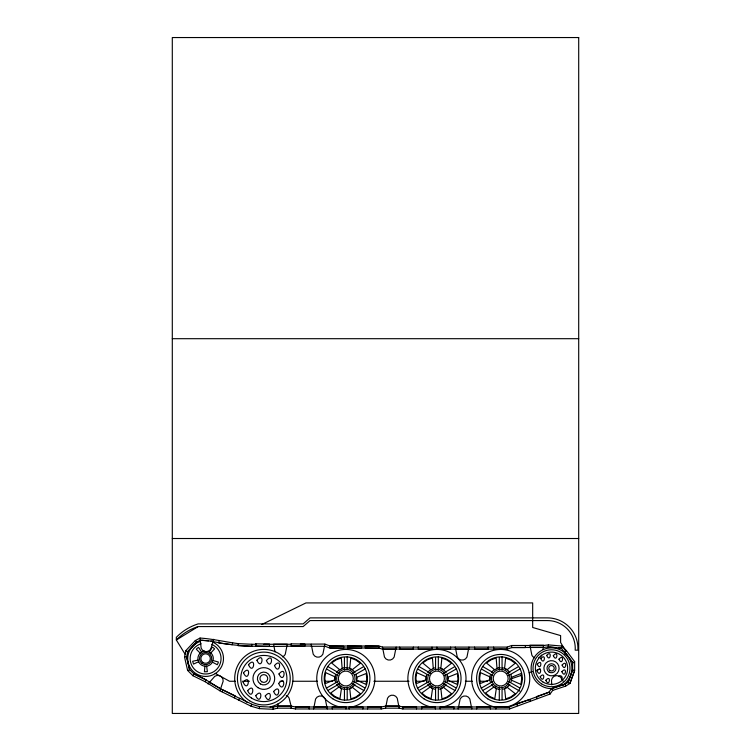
<?xml version="1.0" encoding="UTF-8"?>
<svg xmlns="http://www.w3.org/2000/svg" width="751" height="751" viewBox="0 0 751 751"><rect width="100%" height="100%" fill="white"/><g stroke="black" fill="none" stroke-linecap="round" stroke-linejoin="round"><path stroke-width="1.13" d="M300.325 644.133L324.873 644.067L330.055 646.01L379.02 646.01L382.475 647.099L507.263 647.099L511.656 645.485L543.546 645.485L548.408 644.912L562.03 646.057L566.461 650.723L574.646 661.669L574.646 670.615L569.925 683.466L565.681 686.104L552.698 690.394L550.079 694.027L509.563 708.963L402.855 708.963L399.213 708.174L385.545 708.174L381.226 708.963L295.519 708.963L291.116 708.174L277.448 708.174L273.026 709.282L259.367 708.644L251.022 706.175L219.912 690.798L205.239 681.748L192.96 675.74L187.609 670.418L184.539 657.097L185.919 650.516L195.307 640.584L200.057 638.059C212.955 638.885 225.403 641.983 238.227 643.626L238.133 645.738L251.782 646.376L251.885 644.274L255.819 644.274M259.367 708.644L259.47 706.531L273.12 707.179L273.026 709.282M548.408 644.912L548.239 647.015L561.861 648.16L562.03 646.057M213.669 639.27L210.806 649.024A5.36 5.36 0 0 1 201.155 648.16L200.057 638.059M204.328 650.976A7.679 7.679 0 0 0 202.413 651.568L199.344 654.102A7.679 7.679 0 0 0 198.029 659.829L198.621 661.744A7.679 7.679 0 0 0 204.882 666.193L204.422 671.779L207.379 671.666L206.638 666.165M219.039 640.913L218.776 643.016L232.35 644.677L232.603 642.584M277.448 708.174L278.02 703.818M324.873 644.189L322.883 654.159A5.36 5.36 0 0 1 313.195 654.159L311.205 644.189M313.608 708.963L315.598 698.993A5.36 5.36 0 0 1 325.286 698.993L327.276 708.963M396.143 647.099L394.153 657.059A5.36 5.36 0 0 1 384.465 657.059L382.475 647.099M385.545 708.174L387.535 698.205A5.36 5.36 0 0 1 397.232 698.205L399.213 708.174M468.943 647.099L466.953 657.059A5.36 5.36 0 0 1 457.265 657.059L455.275 647.099M458.157 708.963L460.147 698.993A5.36 5.36 0 0 1 469.835 698.993L471.825 708.963M542.973 649.559L543.546 645.203L529.877 645.203L531.868 655.163A5.36 5.36 0 0 0 534.74 657.857M219.912 690.798L223.169 681.166A5.36 5.36 0 0 0 214.777 676.322L208.074 683.964M192.96 675.74L193.889 673.844L206.159 679.862L205.239 681.748M222.127 691.802L223.056 689.906L235.326 695.924L234.396 697.82M238.752 700.157L239.672 698.261L251.951 704.278L251.022 706.175M209.407 651.952L212.214 647.137L213.303 647.719L214.579 648.902L210.778 652.957M558.763 676.426C560.481 674.163 563.766 677.571 561.438 679.204M566.461 650.723L564.771 651.99L572.957 662.936L574.646 661.669M198.161 626.569A52.598 52.598 0 0 0 176.344 639.993L176.344 637.308A52.598 52.598 0 0 1 198.161 623.884L303.141 623.884L310.06 617.885L547.46 617.885A30.472 30.472 0 0 1 577.876 650.169L575.191 650.169A27.787 27.787 0 0 0 547.46 620.57L310.06 620.57L303.141 626.569L198.161 626.569L176.344 639.993L185.112 654.243M326.291 688.198L337.837 681.533M352.219 673.234L363.249 666.86M328.394 690.169L339.433 683.804M354.481 675.111L365.315 668.859M417.415 688.198L428.962 681.533M443.343 673.234L454.374 666.86M419.518 690.169L430.558 683.804M444.62 675.675L456.43 668.859M481.147 688.198L492.703 681.533M507.075 673.234L518.106 666.86M483.259 690.169L493.285 684.377M508.361 675.675L520.171 668.859M200.47 640.096L196.527 642.189L187.75 651.474L186.577 657.078L189.421 669.404L194.133 674.098L206.29 680.059L220.822 689.024L239.653 698.392M261.78 624.513L305.967 602.922L532.675 602.922L532.675 627.479L560.612 635.59L560.612 642.499L565.221 650.169L565.221 654.694M198.621 661.744L193.523 664.081L192.65 661.255L198.114 660.11M434.604 667.864L429.591 670.465A10.908 10.908 0 0 0 427.751 672.643M510.642 679.017L521.56 675.28M529.202 672.671L532.478 671.544M536.843 670.052L540.119 668.934M272.82 707.282L277.203 706.184L291.294 706.184L295.697 706.973L381.048 706.973L385.366 706.184L399.429 706.184L403.071 706.973L509.159 706.973L548.821 692.356L551.469 688.705L564.836 684.283L568.291 682.143L572.666 670.258L572.666 662.335L561.11 647.972L558.81 647.775M184.539 657.097L186.595 656.618L189.665 669.939L187.609 670.418M548.446 646.911L543.658 647.475L512.004 647.475L507.62 649.08L382.165 649.08L378.711 648L329.689 648L324.516 646.057M204.882 666.193L206.882 666.128A7.679 7.679 0 0 0 211.866 663.002L213.256 659.275A7.679 7.679 0 0 0 211.529 653.652L208.28 651.352M172.298 338.692L578.702 338.692M172.298 538.514L578.702 538.514M263.789 644.274L291.219 644.274M311.205 646.057C277.757 645.832 243.69 648.939 210.956 641.025M311.205 646.301L324.873 646.301M529.877 647.306L543.546 647.306M382.475 649.202L396.143 649.202M455.275 649.202L468.943 649.202M235.401 681.26L229.534 681.26L215.161 673.328M242.442 681.26L249.482 681.26M279.982 681.26L283.502 681.26M292.89 681.26L317.532 681.26M324.573 681.26L332.787 681.26M357.429 681.26L366.817 681.26M373.857 681.26L409.051 681.26M416.092 681.26L424.306 681.26M448.948 681.26L457.162 681.26M465.376 681.26L472.417 681.26M479.457 681.26L487.671 681.26M277.448 706.062L291.116 706.062L291.116 708.174M385.545 706.062L399.213 706.062M313.608 706.851L327.276 706.851M458.157 706.851L471.825 706.851M238.227 643.626L251.885 644.274M549.601 647.005L556.51 647.587M201.634 640.199L208.628 640.819M199.869 640.162L213.481 641.373M212.965 660.533L218.334 661.978L218.062 663.189L217.246 664.719L212.326 662.129M251.745 704.316L259.705 706.663M482.574 666.466L493.398 672.718M508.634 681.514L519.485 687.785M481.879 669.254L492.637 675.468M506.991 683.757L519.776 691.136M418.833 666.466L430.642 673.29M444.902 681.514L455.754 687.785M418.138 669.254L428.896 675.468M443.259 683.757L455.05 690.563M327.718 666.466L339.518 673.29M353.777 681.514L364.629 687.785M327.014 669.254L337.781 675.468M352.135 683.757L363.935 690.563M209.125 682.133L220.963 688.967M494.496 669.648L486.507 662.992L491.004 659.857L496.167 657.989L497.002 668.343M430.755 669.648L422.766 662.992L427.272 659.857L432.426 657.989L433.261 668.343M339.63 669.648L331.642 662.992L336.148 659.857L341.311 657.989L342.137 668.343M195.307 640.584L196.837 642.03L187.45 651.962L185.919 650.516M201.568 652.093L198.602 647.39L197.137 648.31L196.293 649.221L200.226 653.154M563.147 681.166L560.659 677.261A5.36 5.36 0 0 0 551.459 680.303L551.788 684.921M550.079 694.027L549.366 692.037L536.486 696.618L537.2 698.608M565.681 686.104L565.015 684.095L552.041 688.385L552.698 690.394M530.384 701.547L529.746 699.538L516.707 703.649L517.345 705.658M291.116 706.062L289.126 698.205A5.36 5.36 0 0 0 286.253 695.51M275.026 651.915L273.608 644.189L287.276 644.189L285.286 654.159A5.36 5.36 0 0 1 282.414 656.853M525.325 645.485L525.325 647.597L511.656 647.597L511.656 645.485M509.563 708.963L509.563 706.851L495.895 706.851L495.895 708.963M507.263 647.099L507.263 649.202L493.595 649.202L493.595 647.099M502.062 656.759L502.062 670.099M502.062 687.043L502.062 699.434M499.302 657.594L499.302 670.023M499.302 686.977L499.302 700.279M490.384 708.963L490.384 706.851L476.716 706.851L476.716 708.963M488.225 647.099L488.225 649.202L474.557 649.202L474.557 647.099M453.839 708.963L453.839 706.851L440.17 706.851L440.17 708.963M450.572 647.099L450.572 649.202L436.904 649.202L436.904 647.099M438.321 656.759L438.321 670.099M438.321 687.043L438.321 699.434M435.561 657.594L435.561 670.023M435.561 686.977L435.561 700.279M435.373 708.963L435.373 706.851L421.705 706.851L421.705 708.963M432.013 647.099L432.013 649.202L418.345 649.202L418.345 647.099M416.523 708.963L416.523 706.851L402.855 706.851L402.855 708.963M413.36 647.099L413.36 649.202L399.692 649.202L399.692 647.099M381.226 708.963L381.226 706.851L367.558 706.851L367.558 708.963M362.855 708.963L362.855 706.851L349.187 706.851L349.187 708.963M347.206 656.759L347.206 668.991M347.206 687.043L347.206 699.434M345.976 708.963L345.976 706.851L332.308 706.851L332.308 708.963M344.446 657.594L344.446 670.023M344.446 688.085L344.446 700.279M309.187 708.963L309.187 706.851L295.519 706.851L295.519 708.963M247.229 702.457A29.12 29.12 0 0 1 244.723 656.534A29.12 29.12 0 0 1 289.839 665.433A29.12 29.12 0 0 1 270.078 706.963M341.264 707.226A29.064 29.064 0 0 1 321.531 662.56A29.064 29.064 0 0 1 370.365 662.936A29.064 29.064 0 0 1 349.928 707.292M355.908 674.36A10.908 10.908 0 0 1 356.218 681.814M355.007 684.396A10.908 10.908 0 0 1 346.277 689.418M345.329 689.418A10.908 10.908 0 0 1 336.608 684.358M335.735 682.678A10.908 10.908 0 0 1 335.425 675.215M336.636 672.643A10.908 10.908 0 0 1 338.466 670.465L343.479 667.864A10.908 10.908 0 0 1 345.366 667.62M346.314 667.62A10.908 10.908 0 0 1 355.035 672.671M552.708 688.601A20.39 20.39 0 0 1 531.961 662.429A20.39 20.39 0 0 1 563.654 651.887A20.39 20.39 0 0 1 562.715 685.278M541.555 655.163A5.36 5.36 0 0 1 538.683 657.857M432.388 707.226A29.064 29.064 0 0 1 412.646 662.56A29.064 29.064 0 0 1 461.48 662.936A29.064 29.064 0 0 1 441.053 707.292M447.033 674.36A10.908 10.908 0 0 1 447.343 681.814M446.132 684.396A10.908 10.908 0 0 1 439.288 689.174M435.505 689.334A10.908 10.908 0 0 1 427.732 684.358M426.859 682.678A10.908 10.908 0 0 1 426.549 675.215M438.387 667.705A10.908 10.908 0 0 1 446.16 672.671M496.12 707.226A29.064 29.064 0 0 1 476.387 662.56A29.064 29.064 0 0 1 525.221 662.936A29.064 29.064 0 0 1 504.794 707.292M510.764 674.36A10.908 10.908 0 0 1 511.084 681.814M509.873 684.396A10.908 10.908 0 0 1 503.029 689.174M500.185 689.418A10.908 10.908 0 0 1 491.473 684.358M490.6 682.678A10.908 10.908 0 0 1 490.281 675.215M491.492 672.643A10.908 10.908 0 0 1 493.323 670.465L498.335 667.864A10.908 10.908 0 0 1 500.232 667.62M502.119 667.705A10.908 10.908 0 0 1 509.891 672.671M211.923 644.452A15.452 15.452 0 0 1 217.377 668.568A15.452 15.452 0 0 1 192.697 667.048A15.452 15.452 0 0 1 201.061 643.776M212.927 642.227A17.893 17.893 0 0 1 219.226 670.145A17.893 17.893 0 0 1 190.66 668.381A17.893 17.893 0 0 1 200.348 641.448M243.183 682.265C248.318 693.849 251.482 672.699 243.183 682.265M243.502 672.765C248.628 684.349 251.801 663.199 243.502 672.765M247.661 690.648C252.787 702.232 255.96 681.082 247.661 690.648M248.525 664.701C253.65 676.275 256.823 655.125 248.525 664.701M255.828 643.832L255.791 645.935L269.449 646.179L269.487 644.067L255.828 643.832M255.734 695.67C260.86 707.254 264.033 686.104 255.734 695.67M256.908 660.223C262.033 671.798 265.206 650.657 256.908 660.223M265.234 695.989C270.36 707.573 273.533 686.423 265.234 695.989M266.408 660.533C271.533 672.117 274.706 650.967 266.408 660.533M273.617 691.511C278.743 703.096 281.916 681.946 273.617 691.511M274.481 665.555C279.607 677.139 282.78 655.989 274.481 665.555M278.64 683.448C283.765 695.022 286.938 673.872 278.64 683.448M278.959 673.947C284.085 685.522 287.257 664.372 278.959 673.947M291.219 643.832L291.181 645.935L304.85 646.179L304.887 644.067L291.219 643.832M330.055 646.01L330.018 648.122L343.686 648.357L343.714 646.254L330.055 646.01M347.938 646.01L347.901 648.122L361.569 648.357L361.606 646.254L347.938 646.01M365.352 646.01L365.315 648.122L378.983 648.357L379.02 646.254L365.352 646.01M537.049 670.878C540.645 678.988 542.86 664.184 537.049 670.878M537.275 664.231C540.861 672.333 543.086 657.529 537.275 664.231M540.185 676.745C543.78 684.856 545.996 670.052 540.185 676.745M540.795 658.58C544.381 666.691 546.597 651.887 540.795 658.58M545.836 680.265C549.422 688.367 551.647 673.563 545.836 680.265M546.662 655.445C550.248 663.555 552.473 648.751 546.662 655.445M553.309 655.67C556.895 663.771 559.12 648.967 553.309 655.67M558.96 659.181C562.546 667.292 564.771 652.488 558.96 659.181M561.87 671.704C565.465 679.805 567.681 665.001 561.87 671.704M562.095 665.048C565.681 673.159 567.897 658.355 562.095 665.048M350.764 658.083L349.713 668.428L352.191 669.779L360.32 663.293L355.88 660.063L350.764 658.083M441.888 658.083L440.837 668.428L443.315 669.779L451.445 663.293L447.005 660.063L441.888 658.083M505.63 658.083L504.578 668.428L507.056 669.779L515.177 663.293L510.746 660.063L505.63 658.083M341.47 688.423L339.959 698.702L334.927 696.496L330.647 693.07L339.058 686.958L341.47 688.423M432.595 688.423L431.083 698.702L426.052 696.496L421.771 693.07L430.182 686.958L432.595 688.423M496.336 688.423L494.815 698.702L489.793 696.496L485.512 693.07L493.923 686.958L496.336 688.423M325.634 672.652L324.808 678.078L325.408 683.532L335.068 679.702L335.134 676.886L325.634 672.652M356.725 678.744L356.509 680.153L366.009 684.386L366.835 678.96L366.235 673.506L356.575 677.327L356.725 678.744M416.758 672.652L415.923 678.078L416.533 683.532L426.192 679.702L426.258 676.886L416.758 672.652M447.849 678.744L447.634 680.153L457.134 684.386L457.96 678.96L457.359 673.506L447.699 677.327L447.849 678.744M480.499 672.652L479.664 678.078L480.264 683.532L489.934 679.702L489.99 676.886L480.499 672.652M511.591 678.744L511.375 680.153L520.875 684.386L521.701 678.96L521.1 673.506L511.431 677.327L511.591 678.744M572.562 669.892L567.934 682.753L569.925 683.466L574.553 670.615L572.562 669.892M352.228 687.231L349.75 688.592L350.839 698.937L355.946 696.937L360.377 693.689L352.228 687.231M443.343 687.231L440.875 688.592L441.964 698.937L447.07 696.937L451.492 693.689L443.343 687.231M507.085 687.231L504.616 688.592L505.695 698.937L510.811 696.937L515.233 693.689L507.085 687.231M578.702 37.55L172.298 37.55L172.298 713.45L578.702 713.45L578.702 37.55M261.733 681.786A3.886 3.886 0 0 0 267.703 678.697A3.886 3.886 0 0 0 262.033 675.065A3.886 3.886 0 0 0 261.733 681.786M260.353 683.936A6.43 6.43 0 0 0 270.247 678.81A6.43 6.43 0 0 0 260.86 672.802A6.43 6.43 0 0 0 260.353 683.936M257.969 687.672A10.871 10.871 0 0 0 274.678 679.007A10.871 10.871 0 0 0 258.823 668.869A10.871 10.871 0 0 0 257.969 687.672M251.388 697.961A23.084 23.084 0 0 0 286.882 679.561A23.084 23.084 0 0 0 253.2 658.026A23.084 23.084 0 0 0 251.388 697.961M249.595 700.758A26.407 26.407 0 0 0 290.196 679.711A26.407 26.407 0 0 0 251.669 655.079A26.407 26.407 0 0 0 249.595 700.758M340.851 686.292A9.228 9.228 0 0 0 355.035 678.932A9.228 9.228 0 0 0 341.574 670.324A9.228 9.228 0 0 0 340.851 686.292M332.843 698.815A24.098 24.098 0 0 0 369.896 679.608A24.098 24.098 0 0 0 334.73 657.125A24.098 24.098 0 0 0 332.843 698.815M334.167 696.74A21.638 21.638 0 0 0 367.436 679.495A21.638 21.638 0 0 0 335.866 659.312A21.638 21.638 0 0 0 334.167 696.74M341.799 684.809A7.463 7.463 0 0 0 353.28 678.857A7.463 7.463 0 0 0 342.39 671.892A7.463 7.463 0 0 0 341.799 684.809M550.032 670.549A2.722 2.722 0 0 0 554.219 668.381A2.722 2.722 0 0 0 550.248 665.837A2.722 2.722 0 0 0 550.032 670.549M549.075 672.051A4.506 4.506 0 0 0 556.003 668.456A4.506 4.506 0 0 0 549.422 664.26A4.506 4.506 0 0 0 549.075 672.051M547.404 674.661A7.604 7.604 0 0 0 559.101 668.597A7.604 7.604 0 0 0 547.995 661.5A7.604 7.604 0 0 0 547.404 674.661M542.795 681.87A16.156 16.156 0 0 0 567.643 668.991A16.156 16.156 0 0 0 544.062 653.914A16.156 16.156 0 0 0 542.795 681.87M541.537 683.823A18.484 18.484 0 0 0 569.962 669.094A18.484 18.484 0 0 0 542.992 651.849A18.484 18.484 0 0 0 541.537 683.823M431.975 686.292A9.228 9.228 0 0 0 446.16 678.932A9.228 9.228 0 0 0 432.698 670.324A9.228 9.228 0 0 0 431.975 686.292M423.958 698.815A24.098 24.098 0 0 0 461.02 679.608A24.098 24.098 0 0 0 425.855 657.125A24.098 24.098 0 0 0 423.958 698.815M425.291 696.74A21.638 21.638 0 0 0 458.561 679.495A21.638 21.638 0 0 0 426.99 659.312A21.638 21.638 0 0 0 425.291 696.74M432.923 684.809A7.463 7.463 0 0 0 444.404 678.857A7.463 7.463 0 0 0 433.505 671.892A7.463 7.463 0 0 0 432.923 684.809M495.716 686.292A9.228 9.228 0 0 0 509.901 678.932A9.228 9.228 0 0 0 496.439 670.324A9.228 9.228 0 0 0 495.716 686.292M487.699 698.815A24.098 24.098 0 0 0 524.752 679.608A24.098 24.098 0 0 0 489.596 657.125A24.098 24.098 0 0 0 487.699 698.815M489.023 696.74A21.638 21.638 0 0 0 522.292 679.495A21.638 21.638 0 0 0 490.722 659.312A21.638 21.638 0 0 0 489.023 696.74M496.664 684.809A7.463 7.463 0 0 0 508.136 678.857A7.463 7.463 0 0 0 497.246 671.892A7.463 7.463 0 0 0 496.664 684.809M202.047 663.555A6.149 6.149 0 0 0 211.726 659.134A6.149 6.149 0 0 0 203.052 652.957A6.149 6.149 0 0 0 202.047 663.555M202.854 662.42A4.75 4.75 0 0 0 210.336 659.002A4.75 4.75 0 0 0 203.624 654.224A4.75 4.75 0 0 0 202.854 662.42"/></g></svg>
